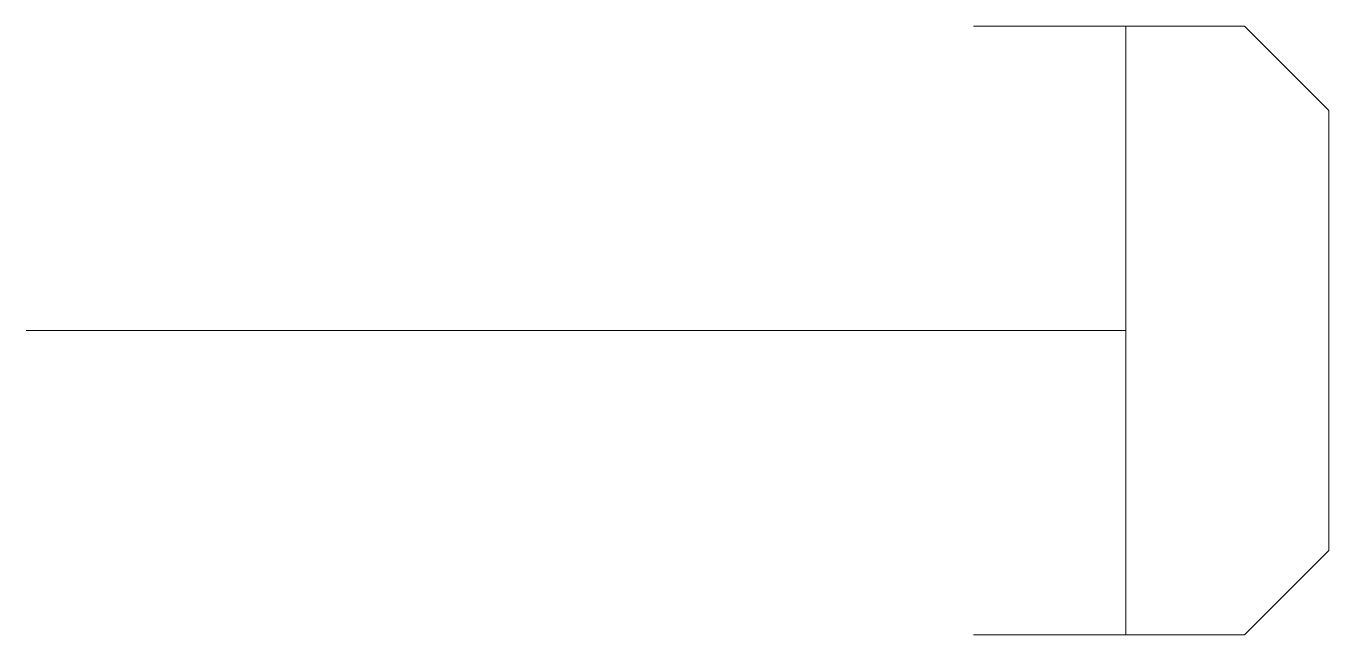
# Model space of a CAD drawing. Header units: millimetres. Extents: x -350 to 35, y -90 to 90.
import ezdxf

# ---------------------------------------------------------------- set-up
doc = ezdxf.new("R2010")
doc.units = ezdxf.units.MM
doc.layers.add('P-FIXT', color=7, linetype='Continuous', lineweight=20, true_color=0x477783)

# ---------------------------------------------------------------- blocks, each defined once
blk = doc.blocks.new('206_PLUMBING_HVAC_SYMBOLS_PIPE_CAP_SYMBOL')
at = {"layer": 'P-FIXT'}
for points in [[(-70, -90), (10, -90), (35, -65), (35, 65), (10, 90), (-70, 90)], [(-25, -90), (-25, 90)], [(-350, 0), (-25, 0)]]:
    blk.add_lwpolyline(points, dxfattribs=at)

msp = doc.modelspace()

# ---------------------------------------------------------------- block references
msp.add_blockref('206_PLUMBING_HVAC_SYMBOLS_PIPE_CAP_SYMBOL', (0, 0))

doc.saveas('drawing.dxf')
